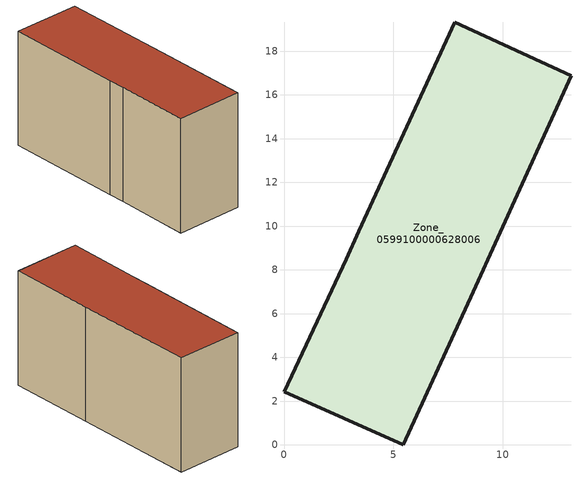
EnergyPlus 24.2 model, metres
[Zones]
Zone_0599100000628006
 floor ground (C_G): 2.84,8.48 3.42,9.77 7.81,19.32 13.12,16.87 8.65,6.99 5.46,0 0,2.42 z0
 wall outside (C_F): 3.42,9.77 2.84,8.48 0,2.42 5.46,0 8.65,6.99 13.12,16.87 7.81,19.32 3.42,9.77 z0:10.04
 roof outside (C_R): 13.12,16.87 7.81,19.32 3.42,9.77 2.84,8.48 0,2.42 5.46,0 8.65,6.99 z10.04
[BUILDING]
Pand.0599100000628006: North Axis=0; Terrain=City; Loads Convergence Tolerance Value=0.04; Temperature Convergence Tolerance Value=0.4; Solar Distribution=FullExterior; Maximum Number of Warmup Days=25; Minimum Number of Warmup Days=1
[Site:Location]
Rotterdam.The.Hague.AP_ZH_NLD Design_Conditions: Latitude=51.96; Longitude=4.45; Time Zone=1; Elevation=-4.5
[SITE:GROUNDTEMPERATURE:BUILDINGSURFACE]
18, 18, 18, 18, 18, 18, 18, 18, 18, 18, 18, 18
[MATERIAL] Thermal Absorptance=0.9; Solar Absorptance=0.7; Visible Absorptance=0.7
Name | Roughness | Thickness | Conductivity | Density | Specific Heat
G.TI.1946 | MediumSmooth | 0.15 | 1 | 540 | 1210
F.TI.1946 | Rough | 0.3 | 0.857143 | 1920 | 840
R.TI.1946 | MediumRough | 0.2 | 0.1 | 1500 | 1000
[CONSTRUCTION]
C_G: G.TI.1946
C_F: F.TI.1946
C_R: R.TI.1946
[ZONE]
Zone_0599100000628006: Type=1; Multiplier=1; Ceiling Height=Autocalculate; Volume=Autocalculate; Floor Area=autocalculate; Part of Total Floor Area=Yes
[ZONEINFILTRATION:DESIGNFLOWRATE]
Infil_Zone_0599100000628006: Zone or ZoneList or Space or SpaceList=Zone_0599100000628006; Schedule=AlwaysOn; Design Flow Rate Calculation Method=Flow/Area; Flow Rate per Floor Area=0.003; Constant Term Coefficient=1; Temperature Term Coefficient=0; Velocity Term Coefficient=0; Velocity Squared Term Coefficient=0
[HVACTEMPLATE:ZONE:IDEALLOADSAIRSYSTEM]
Zone_0599100000628006: Maximum Heating Supply Air Temperature=50; Minimum Cooling Supply Air Temperature=13; Maximum Heating Supply Air Humidity Ratio=0.0156; Minimum Cooling Supply Air Humidity Ratio=0.0077; Heating Limit=NoLimit; Cooling Limit=NoLimit; Dehumidification Control Type=ConstantSensibleHeatRatio; Cooling Sensible Heat Ratio=0.7; Dehumidification Setpoint=60; Humidification Control Type=None; Humidification Setpoint=30; Outdoor Air Method=None; Outdoor Air Flow Rate per Person=0.00944; Outdoor Air Flow Rate per Zone Floor Area=0; Outdoor Air Flow Rate per Zone=0; Demand Controlled Ventilation Type=None; Outdoor Air Economizer Type=NoEconomizer; Heat Recovery Type=None; Sensible Heat Recovery Effectiveness=0.7; Latent Heat Recovery Effectiveness=0.65
[ZONECONTROL:THERMOSTAT]
ThermostatControl_Zone_0599100000628006: Zone or ZoneList=Zone_0599100000628006; Control Type Schedule=DualSetpointControlType; Control 1=Thermostat_Zone_0599100000628006; Temperature Difference Between Cutout And Setpoint=0
[THERMOSTATSETPOINT:DUALSETPOINT]
Thermostat_Zone_0599100000628006: Heating Setpoint Temperature Schedule=HeatingSetpoint_Zone_0599100000628006; Cooling Setpoint Temperature Schedule=CoolingSetpoint_Zone_0599100000628006
[SCHEDULE:COMPACT]
HeatingSetpoint_Zone_0599100000628006: Through: 12/31, For: AllDays, Until: 24:00, 21
CoolingSetpoint_Zone_0599100000628006: Through: 12/31, For: AllDays, Until: 24:00, 24
DualSetpointControlType: Through: 12/31, For: AllDays, Until: 24:00, 4
AlwaysOn: Through: 12/31, For: AllDays, Until: 24:00, 1
